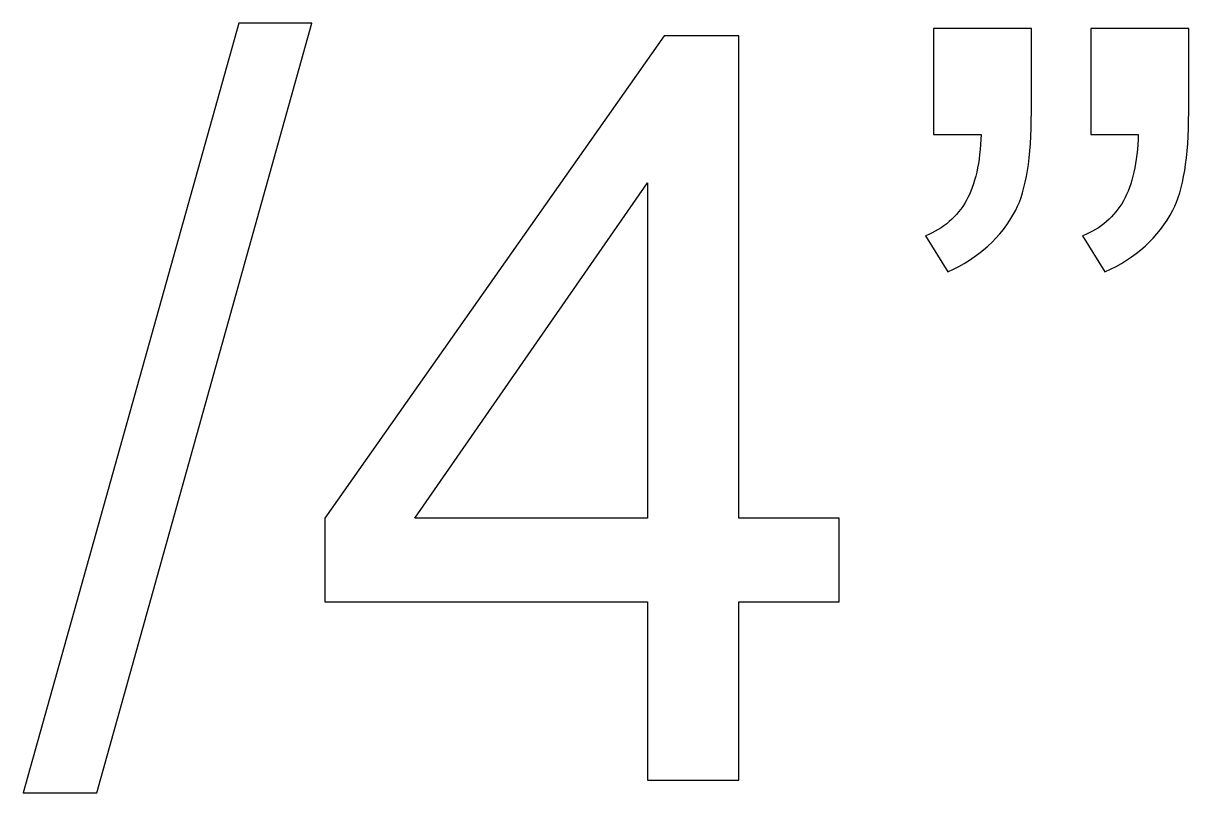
# Model space of a CAD drawing. Header units: inches. Extents: x -11.8 to 11.6, y -5.3 to 5.9.
# Drawn here: x 4.578 to 5.139, y 4.611 to 4.981 of the extents above; entities that cross this region are included whole.
import ezdxf

# ---------------------------------------------------------------- set-up
doc = ezdxf.new("R2010")
doc.units = ezdxf.units.IN
doc.header["$MEASUREMENT"] = 0
doc.layers.add('Layer 1', color=7, linetype='Continuous')

msp = doc.modelspace()

# ---------------------------------------------------------------- linework, layer by layer
at = {"layer": 'Layer 1', "color": 250}
for points, knots in [([(4.5783, 4.61108), (4.5783, 4.61108), (4.68205, 4.98117), (4.68205, 4.98117), (4.68205, 4.98117), (4.68205, 4.98117), (4.71722, 4.98117), (4.71722, 4.98117), (4.71722, 4.98117), (4.71722, 4.98117), (4.61372, 4.61108), (4.61372, 4.61108), (4.61372, 4.61108), (4.61372, 4.61108), (4.5783, 4.61108), (4.5783, 4.61108)], [0, 0, 0, 0, 0.2, 0.2, 0.2, 0.2, 0.4, 0.4, 0.4, 0.4, 0.6, 0.6, 0.6, 0.6, 1, 1, 1, 1]), ([(5.01655, 4.92775), (5.01655, 4.92775), (5.01655, 4.97875), (5.01655, 4.97875), (5.01655, 4.97875), (5.01655, 4.97875), (5.06363, 4.97875), (5.06363, 4.97875), (5.06363, 4.97875), (5.06363, 4.97875), (5.06363, 4.93842), (5.06363, 4.93842), (5.06363, 4.93842), (5.06363, 4.91667), (5.06113, 4.90092), (5.05613, 4.89133), (5.05613, 4.89133), (5.04913, 4.87817), (5.03822, 4.86825), (5.02338, 4.86158), (5.02338, 4.86158), (5.02338, 4.86158), (5.01263, 4.87892), (5.01263, 4.87892), (5.01263, 4.87892), (5.02138, 4.8825), (5.02796, 4.88808), (5.0323, 4.89583), (5.0323, 4.89583), (5.03663, 4.90358), (5.03896, 4.91417), (5.03946, 4.92775), (5.03946, 4.92775), (5.03946, 4.92775), (5.01655, 4.92775), (5.01655, 4.92775)], [0, 0, 0, 0, 0.1, 0.1, 0.1, 0.1, 0.2, 0.2, 0.2, 0.2, 0.3, 0.3, 0.3, 0.3, 0.4, 0.4, 0.4, 0.4, 0.5, 0.5, 0.5, 0.5, 0.6, 0.6, 0.6, 0.6, 0.7, 0.7, 0.7, 0.7, 0.8, 0.8, 0.8, 0.8, 1, 1, 1, 1]), ([(5.09222, 4.92775), (5.09222, 4.92775), (5.09222, 4.97875), (5.09222, 4.97875), (5.09222, 4.97875), (5.09222, 4.97875), (5.13938, 4.97875), (5.13938, 4.97875), (5.13938, 4.97875), (5.13938, 4.97875), (5.13938, 4.93842), (5.13938, 4.93842), (5.13938, 4.93842), (5.13938, 4.91667), (5.1368, 4.90092), (5.1318, 4.89133), (5.1318, 4.89133), (5.1248, 4.87817), (5.11388, 4.86825), (5.09905, 4.86158), (5.09905, 4.86158), (5.09905, 4.86158), (5.0883, 4.87892), (5.0883, 4.87892), (5.0883, 4.87892), (5.09713, 4.8825), (5.10363, 4.88808), (5.10796, 4.89583), (5.10796, 4.89583), (5.1123, 4.90358), (5.11472, 4.91417), (5.11513, 4.92775), (5.11513, 4.92775), (5.11513, 4.92775), (5.09222, 4.92775), (5.09222, 4.92775)], [0, 0, 0, 0, 0.1, 0.1, 0.1, 0.1, 0.2, 0.2, 0.2, 0.2, 0.3, 0.3, 0.3, 0.3, 0.4, 0.4, 0.4, 0.4, 0.5, 0.5, 0.5, 0.5, 0.6, 0.6, 0.6, 0.6, 0.7, 0.7, 0.7, 0.7, 0.8, 0.8, 0.8, 0.8, 1, 1, 1, 1]), ([(4.8788, 4.61717), (4.8788, 4.61717), (4.8788, 4.70283), (4.8788, 4.70283), (4.8788, 4.70283), (4.8788, 4.70283), (4.72355, 4.70283), (4.72355, 4.70283), (4.72355, 4.70283), (4.72355, 4.70283), (4.72355, 4.74317), (4.72355, 4.74317), (4.72355, 4.74317), (4.72355, 4.74317), (4.88688, 4.97508), (4.88688, 4.97508), (4.88688, 4.97508), (4.88688, 4.97508), (4.9228, 4.97508), (4.9228, 4.97508), (4.9228, 4.97508), (4.9228, 4.97508), (4.9228, 4.74317), (4.9228, 4.74317), (4.9228, 4.74317), (4.9228, 4.74317), (4.97113, 4.74317), (4.97113, 4.74317), (4.97113, 4.74317), (4.97113, 4.74317), (4.97113, 4.70283), (4.97113, 4.70283), (4.97113, 4.70283), (4.97113, 4.70283), (4.9228, 4.70283), (4.9228, 4.70283), (4.9228, 4.70283), (4.9228, 4.70283), (4.9228, 4.61717), (4.9228, 4.61717), (4.9228, 4.61717), (4.9228, 4.61717), (4.8788, 4.61717), (4.8788, 4.61717)], [0, 0, 0, 0, 0.083333, 0.083333, 0.083333, 0.083333, 0.166667, 0.166667, 0.166667, 0.166667, 0.25, 0.25, 0.25, 0.25, 0.333333, 0.333333, 0.333333, 0.333333, 0.416667, 0.416667, 0.416667, 0.416667, 0.5, 0.5, 0.5, 0.5, 0.583333, 0.583333, 0.583333, 0.583333, 0.666667, 0.666667, 0.666667, 0.666667, 0.75, 0.75, 0.75, 0.75, 0.833333, 0.833333, 0.833333, 0.833333, 1, 1, 1, 1]), ([(4.8788, 4.74317), (4.8788, 4.74317), (4.8788, 4.9045), (4.8788, 4.9045), (4.8788, 4.9045), (4.8788, 4.9045), (4.7668, 4.74317), (4.7668, 4.74317), (4.7668, 4.74317), (4.7668, 4.74317), (4.8788, 4.74317), (4.8788, 4.74317)], [0, 0, 0, 0, 0.25, 0.25, 0.25, 0.25, 0.5, 0.5, 0.5, 0.5, 1, 1, 1, 1])]:
    msp.add_open_spline(points, degree=3, knots=knots, dxfattribs=at)
at = {"layer": 'Layer 1', "color": 250, "lineweight": 9}
for points, knots in [([(4.5783, 4.61108), (4.5783, 4.61108), (4.68205, 4.98117), (4.68205, 4.98117), (4.68205, 4.98117), (4.68205, 4.98117), (4.71722, 4.98117), (4.71722, 4.98117), (4.71722, 4.98117), (4.71722, 4.98117), (4.61372, 4.61108), (4.61372, 4.61108), (4.61372, 4.61108), (4.61372, 4.61108), (4.5783, 4.61108), (4.5783, 4.61108)], [0, 0, 0, 0, 0.2, 0.2, 0.2, 0.2, 0.4, 0.4, 0.4, 0.4, 0.6, 0.6, 0.6, 0.6, 1, 1, 1, 1]), ([(5.01655, 4.92775), (5.01655, 4.92775), (5.01655, 4.97875), (5.01655, 4.97875), (5.01655, 4.97875), (5.01655, 4.97875), (5.06363, 4.97875), (5.06363, 4.97875), (5.06363, 4.97875), (5.06363, 4.97875), (5.06363, 4.93842), (5.06363, 4.93842), (5.06363, 4.93842), (5.06363, 4.91667), (5.06113, 4.90092), (5.05613, 4.89133), (5.05613, 4.89133), (5.04913, 4.87817), (5.03822, 4.86825), (5.02338, 4.86158), (5.02338, 4.86158), (5.02338, 4.86158), (5.01263, 4.87892), (5.01263, 4.87892), (5.01263, 4.87892), (5.02138, 4.8825), (5.02796, 4.88808), (5.0323, 4.89583), (5.0323, 4.89583), (5.03663, 4.90358), (5.03896, 4.91417), (5.03946, 4.92775), (5.03946, 4.92775), (5.03946, 4.92775), (5.01655, 4.92775), (5.01655, 4.92775)], [0, 0, 0, 0, 0.1, 0.1, 0.1, 0.1, 0.2, 0.2, 0.2, 0.2, 0.3, 0.3, 0.3, 0.3, 0.4, 0.4, 0.4, 0.4, 0.5, 0.5, 0.5, 0.5, 0.6, 0.6, 0.6, 0.6, 0.7, 0.7, 0.7, 0.7, 0.8, 0.8, 0.8, 0.8, 1, 1, 1, 1]), ([(5.09222, 4.92775), (5.09222, 4.92775), (5.09222, 4.97875), (5.09222, 4.97875), (5.09222, 4.97875), (5.09222, 4.97875), (5.13938, 4.97875), (5.13938, 4.97875), (5.13938, 4.97875), (5.13938, 4.97875), (5.13938, 4.93842), (5.13938, 4.93842), (5.13938, 4.93842), (5.13938, 4.91667), (5.1368, 4.90092), (5.1318, 4.89133), (5.1318, 4.89133), (5.1248, 4.87817), (5.11388, 4.86825), (5.09905, 4.86158), (5.09905, 4.86158), (5.09905, 4.86158), (5.0883, 4.87892), (5.0883, 4.87892), (5.0883, 4.87892), (5.09713, 4.8825), (5.10363, 4.88808), (5.10796, 4.89583), (5.10796, 4.89583), (5.1123, 4.90358), (5.11472, 4.91417), (5.11513, 4.92775), (5.11513, 4.92775), (5.11513, 4.92775), (5.09222, 4.92775), (5.09222, 4.92775)], [0, 0, 0, 0, 0.1, 0.1, 0.1, 0.1, 0.2, 0.2, 0.2, 0.2, 0.3, 0.3, 0.3, 0.3, 0.4, 0.4, 0.4, 0.4, 0.5, 0.5, 0.5, 0.5, 0.6, 0.6, 0.6, 0.6, 0.7, 0.7, 0.7, 0.7, 0.8, 0.8, 0.8, 0.8, 1, 1, 1, 1]), ([(4.8788, 4.61717), (4.8788, 4.61717), (4.8788, 4.70283), (4.8788, 4.70283), (4.8788, 4.70283), (4.8788, 4.70283), (4.72355, 4.70283), (4.72355, 4.70283), (4.72355, 4.70283), (4.72355, 4.70283), (4.72355, 4.74317), (4.72355, 4.74317), (4.72355, 4.74317), (4.72355, 4.74317), (4.88688, 4.97508), (4.88688, 4.97508), (4.88688, 4.97508), (4.88688, 4.97508), (4.9228, 4.97508), (4.9228, 4.97508), (4.9228, 4.97508), (4.9228, 4.97508), (4.9228, 4.74317), (4.9228, 4.74317), (4.9228, 4.74317), (4.9228, 4.74317), (4.97113, 4.74317), (4.97113, 4.74317), (4.97113, 4.74317), (4.97113, 4.74317), (4.97113, 4.70283), (4.97113, 4.70283), (4.97113, 4.70283), (4.97113, 4.70283), (4.9228, 4.70283), (4.9228, 4.70283), (4.9228, 4.70283), (4.9228, 4.70283), (4.9228, 4.61717), (4.9228, 4.61717), (4.9228, 4.61717), (4.9228, 4.61717), (4.8788, 4.61717), (4.8788, 4.61717)], [0, 0, 0, 0, 0.083333, 0.083333, 0.083333, 0.083333, 0.166667, 0.166667, 0.166667, 0.166667, 0.25, 0.25, 0.25, 0.25, 0.333333, 0.333333, 0.333333, 0.333333, 0.416667, 0.416667, 0.416667, 0.416667, 0.5, 0.5, 0.5, 0.5, 0.583333, 0.583333, 0.583333, 0.583333, 0.666667, 0.666667, 0.666667, 0.666667, 0.75, 0.75, 0.75, 0.75, 0.833333, 0.833333, 0.833333, 0.833333, 1, 1, 1, 1]), ([(4.8788, 4.74317), (4.8788, 4.74317), (4.8788, 4.9045), (4.8788, 4.9045), (4.8788, 4.9045), (4.8788, 4.9045), (4.7668, 4.74317), (4.7668, 4.74317), (4.7668, 4.74317), (4.7668, 4.74317), (4.8788, 4.74317), (4.8788, 4.74317)], [0, 0, 0, 0, 0.25, 0.25, 0.25, 0.25, 0.5, 0.5, 0.5, 0.5, 1, 1, 1, 1])]:
    msp.add_open_spline(points, degree=3, knots=knots, dxfattribs=at)

doc.saveas('drawing.dxf')
